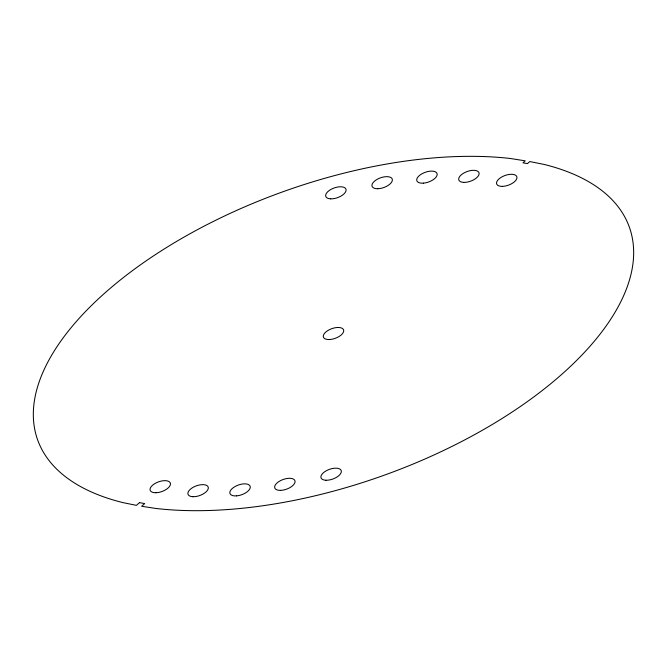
<?xml version="1.0" encoding="UTF-8"?>
<svg xmlns="http://www.w3.org/2000/svg" width="667" height="667" viewBox="0 0 667 667"><rect width="100%" height="100%" fill="white"/><g stroke="black" fill="none" stroke-linecap="round" stroke-linejoin="round"><path stroke-width="1" d="M139.486 502.643L136.427 505.353L123.178 502.668A314.399 150.5 -19.8 0 1 104.419 293.388A314.399 150.5 -19.8 0 1 510.072 158.446L525.204 160.839L522.97 162.823L527.43 163.623L529.756 161.556L544.322 164.482A314.399 150.5 -19.8 0 1 561.889 374.237A314.399 150.5 -19.8 0 1 155.795 508.446L141.662 506.278L144.714 503.577L139.486 502.643M329.098 339.553A10.722 5.136 -19.8 0 0 343.697 330.332A10.722 5.136 -19.8 0 0 327.68 330.649A10.722 5.136 -19.8 0 0 329.098 339.553M502.343 186.368A10.722 5.136 -19.8 0 0 516.942 177.147A10.722 5.136 -19.8 0 0 500.925 177.472A10.722 5.136 -19.8 0 0 502.343 186.368M325.938 480.24A10.722 5.136 -19.8 0 0 341.362 471.486A10.722 5.136 -19.8 0 0 326.071 470.885A10.722 5.136 -19.8 0 0 325.938 480.24M280.457 490.37A10.722 5.136 -19.8 0 0 295.056 481.149A10.722 5.136 -19.8 0 0 279.039 481.474A10.722 5.136 -19.8 0 0 280.457 490.37M236.477 495.881A10.722 5.136 -19.8 0 0 250.15 486.26A10.722 5.136 -19.8 0 0 233.525 487.494A10.722 5.136 -19.8 0 0 236.477 495.881M192.913 496.707A10.722 5.136 -19.8 0 0 208.329 487.952A10.722 5.136 -19.8 0 0 193.038 487.36A10.722 5.136 -19.8 0 0 192.913 496.707M155.853 492.73A10.722 5.136 -19.8 0 0 170.452 483.508A10.722 5.136 -19.8 0 0 154.436 483.833A10.722 5.136 -19.8 0 0 155.853 492.73M330.682 198.849A10.722 5.136 -19.8 0 0 346.106 190.095A10.722 5.136 -19.8 0 0 330.807 189.503A10.722 5.136 -19.8 0 0 330.682 198.849M377.747 188.728A10.722 5.136 -19.8 0 0 392.346 179.506A10.722 5.136 -19.8 0 0 376.33 179.832A10.722 5.136 -19.8 0 0 377.747 188.728M423.362 183.15A10.722 5.136 -19.8 0 0 437.035 173.528A10.722 5.136 -19.8 0 0 420.41 174.762A10.722 5.136 -19.8 0 0 423.362 183.15M463.715 182.383A10.722 5.136 -19.8 0 0 479.131 173.628A10.722 5.136 -19.8 0 0 463.84 173.036A10.722 5.136 -19.8 0 0 463.715 182.383"/></g></svg>
